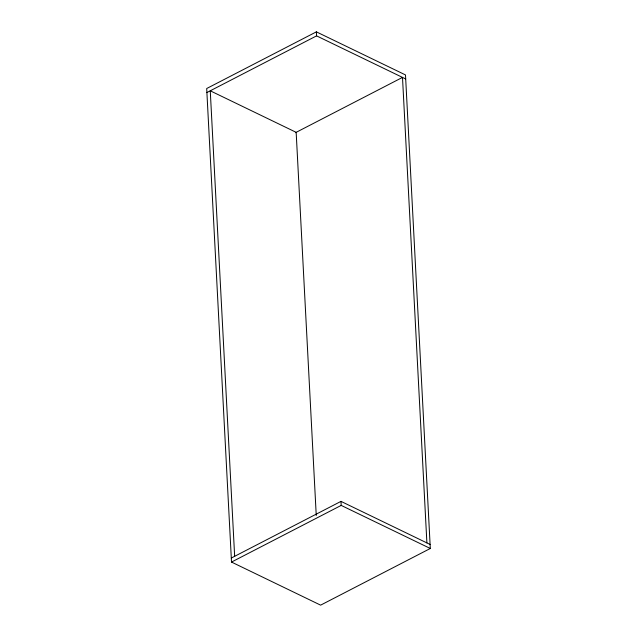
<?xml version="1.0" encoding="UTF-8"?>
<svg xmlns="http://www.w3.org/2000/svg" width="637" height="637" viewBox="0 0 637 637"><rect width="100%" height="100%" fill="white"/><g stroke="black" fill="none" stroke-linecap="round" stroke-linejoin="round"><path stroke-width="0.96" d="M316.374 31.85L206.691 88.519L231.51 562.065L320.626 605.15L430.309 548.481L405.49 74.935L316.374 31.85L316.581 35.871L405.705 78.956M206.898 92.54L316.581 35.871M295.441 132.711L402.496 77.403L426.894 542.907M231.295 558.044L340.978 501.375L430.102 544.46M231.51 562.065L341.193 505.404L430.309 548.481M340.978 501.375L341.193 505.404M316.247 515.46L296.165 132.337L210.258 90.804L234.655 556.308"/></g></svg>
